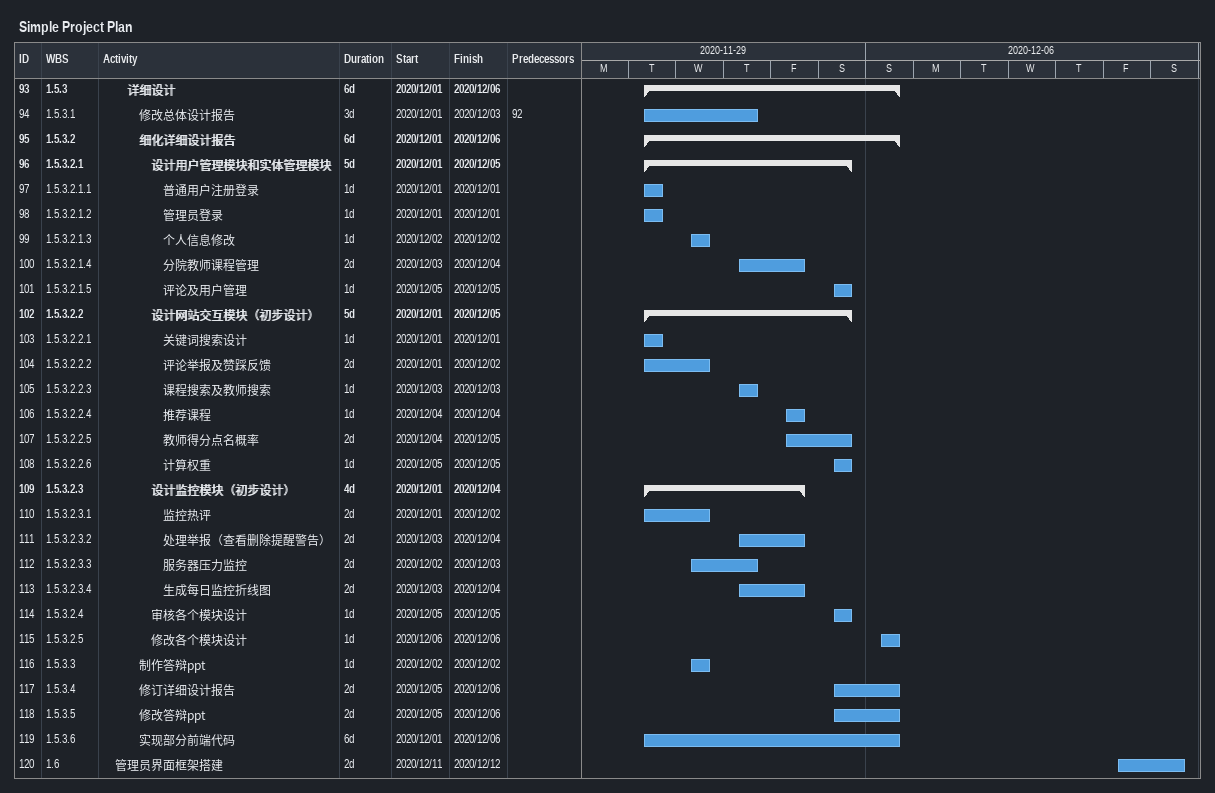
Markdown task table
Simple Project Plan

| ID | WBS | Task | Duration | Start | Finish | Predecessors |
|---|---|---|---|---|---|---|
| 93 | 1.5.3 | **详细设计** | 6d | 2020-12-01 | 2020-12-06 |  |
| 94 | 1.5.3.1 | 修改总体设计报告 | 3d | 2020-12-01 | 2020-12-03 | 92 |
| 95 | 1.5.3.2 | **细化详细设计报告** | 6d | 2020-12-01 | 2020-12-06 |  |
| 96 | 1.5.3.2.1 | **设计用户管理模块和实体管理模块** | 5d | 2020-12-01 | 2020-12-05 |  |
| 97 | 1.5.3.2.1.1 | 普通用户注册登录 | 1d | 2020-12-01 | 2020-12-01 |  |
| 98 | 1.5.3.2.1.2 | 管理员登录 | 1d | 2020-12-01 | 2020-12-01 |  |
| 99 | 1.5.3.2.1.3 | 个人信息修改 | 1d | 2020-12-02 | 2020-12-02 |  |
| 100 | 1.5.3.2.1.4 | 分院教师课程管理 | 2d | 2020-12-03 | 2020-12-04 |  |
| 101 | 1.5.3.2.1.5 | 评论及用户管理 | 1d | 2020-12-05 | 2020-12-05 |  |
| 102 | 1.5.3.2.2 | **设计网站交互模块（初步设计）** | 5d | 2020-12-01 | 2020-12-05 |  |
| 103 | 1.5.3.2.2.1 | 关键词搜索设计 | 1d | 2020-12-01 | 2020-12-01 |  |
| 104 | 1.5.3.2.2.2 | 评论举报及赞踩反馈 | 2d | 2020-12-01 | 2020-12-02 |  |
| 105 | 1.5.3.2.2.3 | 课程搜索及教师搜索 | 1d | 2020-12-03 | 2020-12-03 |  |
| 106 | 1.5.3.2.2.4 | 推荐课程 | 1d | 2020-12-04 | 2020-12-04 |  |
| 107 | 1.5.3.2.2.5 | 教师得分点名概率 | 2d | 2020-12-04 | 2020-12-05 |  |
| 108 | 1.5.3.2.2.6 | 计算权重 | 1d | 2020-12-05 | 2020-12-05 |  |
| 109 | 1.5.3.2.3 | **设计监控模块（初步设计）** | 4d | 2020-12-01 | 2020-12-04 |  |
| 110 | 1.5.3.2.3.1 | 监控热评 | 2d | 2020-12-01 | 2020-12-02 |  |
| 111 | 1.5.3.2.3.2 | 处理举报（查看删除提醒警告） | 2d | 2020-12-03 | 2020-12-04 |  |
| 112 | 1.5.3.2.3.3 | 服务器压力监控 | 2d | 2020-12-02 | 2020-12-03 |  |
| 113 | 1.5.3.2.3.4 | 生成每日监控折线图 | 2d | 2020-12-03 | 2020-12-04 |  |
| 114 | 1.5.3.2.4 | 审核各个模块设计 | 1d | 2020-12-05 | 2020-12-05 |  |
| 115 | 1.5.3.2.5 | 修改各个模块设计 | 1d | 2020-12-06 | 2020-12-06 |  |
| 116 | 1.5.3.3 | 制作答辩ppt | 1d | 2020-12-02 | 2020-12-02 |  |
| 117 | 1.5.3.4 | 修订详细设计报告 | 2d | 2020-12-05 | 2020-12-06 |  |
| 118 | 1.5.3.5 | 修改答辩ppt | 2d | 2020-12-05 | 2020-12-06 |  |
| 119 | 1.5.3.6 | 实现部分前端代码 | 6d | 2020-12-01 | 2020-12-06 |  |
| 120 | 1.6 | 管理员界面框架搭建 | 2d | 2020-12-11 | 2020-12-12 |  |
